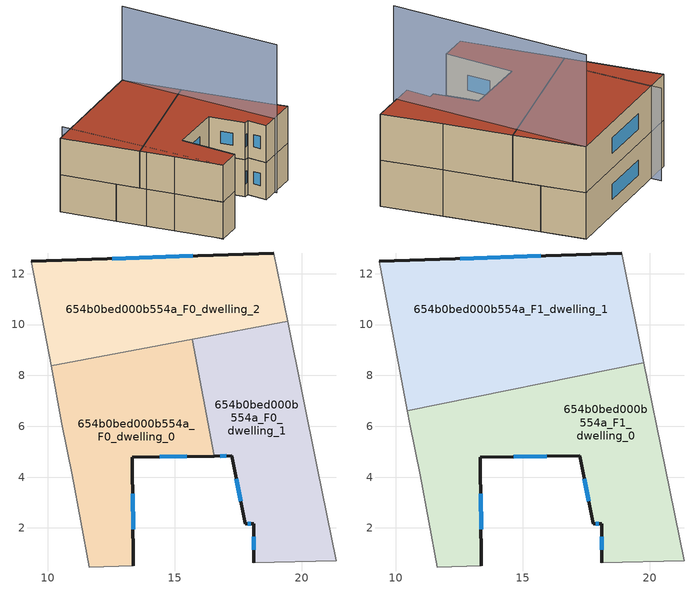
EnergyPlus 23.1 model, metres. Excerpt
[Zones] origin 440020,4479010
654b0bed000b554a_F0_dwelling_0
 floor ground (EU_floor_Construction): 13.38,0.52 13.33,4.78 16.56,4.83 15.69,9.42 10.14,8.37 10.56,6.1 10.96,4.08 11.63,0.46 z0
 wall outside (EU_wall_Construction): 16.56,4.83 13.33,4.78 13.38,0.52 z0:3
 wall adiabatic (EU_wall_Construction): 13.38,0.52 11.63,0.46 10.96,4.08 10.56,6.1 10.14,8.37 z0:3
 wall to 654b0bed000b554a_F0_dwelling_1 (EU_wall_Construction): 15.69,9.42 16.56,4.83 z0:3
 wall to 654b0bed000b554a_F0_dwelling_2 (EU_wall_Construction): 10.14,8.37 15.69,9.42 z0:3
 window (EU_Window_Construction): 15.48,4.81 14.41,4.8 / 13.34,3.35 13.36,1.94 z1:2
654b0bed000b554a_F0_dwelling_1
 floor ground (EU_floor_Construction): 21.35,0.72 20.6,4.38 19.44,10.13 15.69,9.42 16.56,4.83 17.25,4.84 17.77,2.17 18.11,2.17 18.11,0.63 z0
 wall outside (EU_wall_Construction): 18.11,0.63 18.11,2.17 17.77,2.17 17.25,4.84 16.56,4.83 z0:3
 wall adiabatic (EU_wall_Construction): 19.44,10.13 20.6,4.38 21.35,0.72 18.11,0.63 z0:3
 wall to 654b0bed000b554a_F0_dwelling_2 (EU_wall_Construction): 15.69,9.42 19.44,10.13 z0:3
 window (EU_Window_Construction): 18,2.17 17.88,2.17 / 17.59,3.06 17.42,3.94 / 17.02,4.83 16.79,4.83 / 18.11,1.15 18.11,1.65 z1:2
654b0bed000b554a_F0_dwelling_2
 floor ground (EU_floor_Construction): 19.44,10.13 18.9,12.82 9.36,12.48 10.14,8.37 z0
 wall outside (EU_wall_Construction): 9.36,12.48 18.9,12.82 z0:3
 wall adiabatic (EU_wall_Construction): 10.14,8.37 9.36,12.48 / 18.9,12.82 19.44,10.13 z0:3
 window (EU_Window_Construction): 12.55,12.59 15.71,12.7 z1:2
654b0bed000b554a_F1_dwelling_0
 floor to 654b0bed000b554a_F0_dwelling_0 (EU_floor_Construction): 13.38,0.52 13.33,4.78 16.56,4.83 16.01,7.74 10.47,6.62 10.56,6.1 10.96,4.08 11.63,0.46 z3
 floor to 654b0bed000b554a_F0_dwelling_1 (EU_floor_Construction): 21.35,0.72 20.6,4.38 19.77,8.5 16.01,7.74 16.56,4.83 17.25,4.84 17.77,2.17 18.11,2.17 18.11,0.63 z3
 wall outside (EU_wall_Construction): 18.11,0.63 18.11,2.17 17.77,2.17 17.25,4.84 13.33,4.78 13.38,0.52 z3:6
 wall adiabatic (EU_wall_Construction): 13.38,0.52 11.63,0.46 10.96,4.08 10.56,6.1 10.47,6.62 / 19.77,8.5 20.6,4.38 21.35,0.72 18.11,0.63 z3:6
 wall to 654b0bed000b554a_F1_dwelling_1 (EU_wall_Construction): 10.47,6.62 19.77,8.5 z3:6
 window (EU_Window_Construction): 18.11,1.15 18.11,1.65 / 18,2.17 17.88,2.17 / 17.59,3.06 17.42,3.94 / 15.94,4.82 14.64,4.8 / 13.34,3.35 13.36,1.94 z4:5
 roof outside (EU_roof_Construction): 19.77,8.5 20.6,4.38 21.35,0.72 18.11,0.63 18.11,2.17 17.77,2.17 17.25,4.84 13.33,4.78 13.38,0.52 11.63,0.46 10.96,4.08 10.56,6.1 10.47,6.62 z6
654b0bed000b554a_F1_dwelling_1
 floor to 654b0bed000b554a_F0_dwelling_1 (EU_floor_Construction): 19.77,8.5 19.44,10.13 15.69,9.42 16.01,7.74 z3
 floor to 654b0bed000b554a_F0_dwelling_2 (EU_floor_Construction): 19.44,10.13 18.9,12.82 9.36,12.48 10.14,8.37 z3
 floor to 654b0bed000b554a_F0_dwelling_0 (EU_floor_Construction): 16.01,7.74 15.69,9.42 10.14,8.37 10.47,6.62 z3
 wall outside (EU_wall_Construction): 9.36,12.48 18.9,12.82 z3:6
 wall adiabatic (EU_wall_Construction): 10.47,6.62 9.36,12.48 / 18.9,12.82 19.77,8.5 z3:6
 window (EU_Window_Construction): 12.55,12.59 15.71,12.7 z4:5
 roof outside (EU_roof_Construction): 18.9,12.82 19.77,8.5 10.47,6.62 9.36,12.48 z6
shading: 10.87,13.18 11.63,0.46 z0:6; 19.35,0.49 18.9,12.82 z0:12
[Building]
EU S2 Campaign: North Axis=0; Terrain=City; Solar Distribution=FullExterior
[Site:Location]
Madrid: Latitude=40.5; Longitude=-3.5; Time Zone=1; Elevation=609
[SizingPeriod:WeatherFileDays]
AnnualSizingPeriod: Begin Month=1; Begin Day of Month=1; End Month=12; End Day of Month=31; Day of Week for Start Day=Monday; Use Weather File Daylight Saving Period=No; Use Weather File Rain and Snow Indicators=No
[MATERIAL]
EU_InternalMass_Material: Roughness=MediumRough; Thickness=0.1; Conductivity=1; Density=1800; Specific Heat=900; Thermal Absorptance=0.9; Solar Absorptance=0.7; Visible Absorptance=0.7
[MATERIAL:NOMASS] Roughness=MediumRough; Thermal Absorptance=0.9; Solar Absorptance=0.7; Visible Absorptance=0.7
Name | Thermal Resistance
EU_wall_NoMass | 0.459673
EU_roof_NoMass | 0.495815
EU_floor_NoMass | 0.788942
[WINDOWMATERIAL:SIMPLEGLAZINGSYSTEM]
EU_Window_SimpleGlazing: UFactor=4.26103; Solar Heat Gain Coefficient=0.85; Visible Transmittance=0.85
[CONSTRUCTION]
EU_wall_Construction: EU_wall_NoMass
EU_roof_Construction: EU_roof_NoMass
EU_floor_Construction: EU_floor_NoMass
EU_InternalMass_Construction: EU_InternalMass_Material
EU_Window_Construction: EU_Window_SimpleGlazing
[ZONE] Type=1; Multiplier=1; Ceiling Height=autocalculate; Floor Area=autocalculate; Part of Total Floor Area=Yes
Name | Volume
654b0bed000b554a_F0_dwelling_0 | 98.1357
654b0bed000b554a_F1_dwelling_0 | 147.211
654b0bed000b554a_F0_dwelling_1 | 98.1251
654b0bed000b554a_F1_dwelling_1 | 147.164
654b0bed000b554a_F0_dwelling_2 | 98.1042
[INTERNALMASS] Construction=EU_InternalMass_Construction
Name | Zone or ZoneList | Surface Area
654b0bed000b554a_F0_dwelling_0_EU_InternalMass | 654b0bed000b554a_F0_dwelling_0 | 32.7114
654b0bed000b554a_F0_dwelling_1_EU_InternalMass | 654b0bed000b554a_F0_dwelling_1 | 32.7076
654b0bed000b554a_F0_dwelling_2_EU_InternalMass | 654b0bed000b554a_F0_dwelling_2 | 32.7193
654b0bed000b554a_F1_dwelling_0_EU_InternalMass | 654b0bed000b554a_F1_dwelling_0 | 49.0703
654b0bed000b554a_F1_dwelling_1_EU_InternalMass | 654b0bed000b554a_F1_dwelling_1 | 49.0728
[OTHEREQUIPMENT] Fuel Type=Electricity; Design Level Calculation Method=Watts/Area; Power per Zone Floor Area=1; Fraction Latent=0; Fraction Radiant=0; Fraction Lost=0; Carbon Dioxide Generation Rate=0; EndUse Subcategory=EU_Step8_InternalGains
Name | Zone or ZoneList or Space or SpaceList | Schedule
EU_Step8_InternalGain_654b0bed000b554a_F0_dwelling_0_f000 | 654b0bed000b554a_F0_dwelling_0 | EU_Step8_GainSchedule_654b0bed000b554a_F0_dwelling_0_f000
EU_Step8_InternalGain_654b0bed000b554a_F0_dwelling_1_f000 | 654b0bed000b554a_F0_dwelling_1 | EU_Step8_GainSchedule_654b0bed000b554a_F0_dwelling_1_f000
EU_Step8_InternalGain_654b0bed000b554a_F0_dwelling_2_f000 | 654b0bed000b554a_F0_dwelling_2 | EU_Step8_GainSchedule_654b0bed000b554a_F0_dwelling_2_f000
EU_Step8_InternalGain_654b0bed000b554a_F1_dwelling_0_f000 | 654b0bed000b554a_F1_dwelling_0 | EU_Step8_GainSchedule_654b0bed000b554a_F1_dwelling_0_f000
EU_Step8_InternalGain_654b0bed000b554a_F1_dwelling_1_f000 | 654b0bed000b554a_F1_dwelling_1 | EU_Step8_GainSchedule_654b0bed000b554a_F1_dwelling_1_f000
[ZONEVENTILATION:DESIGNFLOWRATE] Schedule=EU_AlwaysOn; Design Flow Rate Calculation Method=AirChanges/Hour; Air Changes per Hour=0.719161; Ventilation Type=Natural; Fan Pressure Rise=0; Fan Total Efficiency=1; Constant Term Coefficient=1; Temperature Term Coefficient=0; Velocity Term Coefficient=0; Velocity Squared Term Coefficient=0; Minimum Indoor Temperature=-100; Maximum Indoor Temperature=100; Delta Temperature=-100; Minimum Outdoor Temperature=-100; Maximum Outdoor Temperature=100; Maximum Wind Speed=40
Name | Zone or ZoneList or Space or SpaceList
EU_ConstantAir_654b0bed000b554a_F0_dwelling_0 | 654b0bed000b554a_F0_dwelling_0
EU_ConstantAir_654b0bed000b554a_F0_dwelling_1 | 654b0bed000b554a_F0_dwelling_1
EU_ConstantAir_654b0bed000b554a_F0_dwelling_2 | 654b0bed000b554a_F0_dwelling_2
EU_ConstantAir_654b0bed000b554a_F1_dwelling_0 | 654b0bed000b554a_F1_dwelling_0
EU_ConstantAir_654b0bed000b554a_F1_dwelling_1 | 654b0bed000b554a_F1_dwelling_1
[HVACTEMPLATE:THERMOSTAT] Constant Heating Setpoint=20; Constant Cooling Setpoint=50
EU_HeatOnly_654b0bed000b554a_F0_dwelling_0; EU_HeatOnly_654b0bed000b554a_F0_dwelling_1; EU_HeatOnly_654b0bed000b554a_F0_dwelling_2; EU_HeatOnly_654b0bed000b554a_F1_dwelling_0; EU_HeatOnly_654b0bed000b554a_F1_dwelling_1
[HVACTEMPLATE:ZONE:IDEALLOADSAIRSYSTEM] System Availability Schedule=EU_AlwaysOn; Maximum Heating Supply Air Temperature=50; Minimum Cooling Supply Air Temperature=13; Maximum Heating Supply Air Humidity Ratio=0.0156; Minimum Cooling Supply Air Humidity Ratio=0.0077; Heating Limit=NoLimit; Cooling Limit=NoLimit; Heating Availability Schedule=EU_AlwaysOn; Cooling Availability Schedule=EU_CoolingOff; Dehumidification Control Type=ConstantSensibleHeatRatio; Cooling Sensible Heat Ratio=0.7; Dehumidification Setpoint=60; Humidification Control Type=None; Humidification Setpoint=30; Outdoor Air Method=None; Outdoor Air Flow Rate per Person=0.00944; Outdoor Air Flow Rate per Zone Floor Area=0; Outdoor Air Flow Rate per Zone=0; Demand Controlled Ventilation Type=None; Outdoor Air Economizer Type=NoEconomizer; Heat Recovery Type=None; Sensible Heat Recovery Effectiveness=0.7; Latent Heat Recovery Effectiveness=0.65
Name | Template Thermostat
654b0bed000b554a_F0_dwelling_0 | EU_HeatOnly_654b0bed000b554a_F0_dwelling_0
654b0bed000b554a_F0_dwelling_1 | EU_HeatOnly_654b0bed000b554a_F0_dwelling_1
654b0bed000b554a_F0_dwelling_2 | EU_HeatOnly_654b0bed000b554a_F0_dwelling_2
654b0bed000b554a_F1_dwelling_0 | EU_HeatOnly_654b0bed000b554a_F1_dwelling_0
654b0bed000b554a_F1_dwelling_1 | EU_HeatOnly_654b0bed000b554a_F1_dwelling_1
[SIZING:ZONE] Zone Cooling Design Supply Air Temperature Input Method=SupplyAirTemperature; Zone Cooling Design Supply Air Temperature=13; Zone Heating Design Supply Air Temperature Input Method=SupplyAirTemperature; Zone Heating Design Supply Air Temperature=50; Zone Cooling Design Supply Air Humidity Ratio=0.008; Zone Heating Design Supply Air Humidity Ratio=0.008; Cooling Design Air Flow Method=DesignDay; Cooling Design Air Flow Rate=0; Cooling Minimum Air Flow per Zone Floor Area=0.000762; Cooling Minimum Air Flow=0; Cooling Minimum Air Flow Fraction=0.2; Heating Design Air Flow Method=DesignDay; Heating Design Air Flow Rate=0; Heating Maximum Air Flow per Zone Floor Area=0.002032; Heating Maximum Air Flow=0.141576; Heating Maximum Air Flow Fraction=0.3; Account for Dedicated Outdoor Air System=No; Dedicated Outdoor Air System Control Strategy=NeutralSupplyAir; Dedicated Outdoor Air Low Setpoint Temperature for Design=autosize; Dedicated Outdoor Air High Setpoint Temperature for Design=autosize; Zone Load Sizing Method=Sensible Load Only No Latent Load; Zone Latent Cooling Design Supply Air Humidity Ratio Input Method=HumidityRatioDifference; Zone Cooling Design Supply Air Humidity Ratio Difference=0.005; Zone Latent Heating Design Supply Air Humidity Ratio Input Method=HumidityRatioDifference; Zone Humidification Design Supply Air Humidity Ratio Difference=0.005
654b0bed000b554a_F0_dwelling_0; 654b0bed000b554a_F0_dwelling_1; 654b0bed000b554a_F0_dwelling_2; 654b0bed000b554a_F1_dwelling_0; 654b0bed000b554a_F1_dwelling_1
[SCHEDULE:CONSTANT]
Name | Hourly Value
EU_AlwaysOn | 1
EU_CoolingOff | 0
[SCHEDULE:FILE] Column Number=1; Rows to Skip at Top=0; Number of Hours of Data=8760; Column Separator=Comma; Interpolate to Timestep=No; Minutes per Item=60; Adjust Schedule for Daylight Savings=Yes
Name | File
EU_Step8_GainSchedule_654b0bed000b554a_F0_dwelling_0_f000 | ../../schedules/654b0bed000b554a/654b0bed000b554a_F0_dwelling_0_f000_gain.csv
EU_Step8_GainSchedule_654b0bed000b554a_F0_dwelling_1_f000 | ../../schedules/654b0bed000b554a/654b0bed000b554a_F0_dwelling_1_f000_gain.csv
EU_Step8_GainSchedule_654b0bed000b554a_F0_dwelling_2_f000 | ../../schedules/654b0bed000b554a/654b0bed000b554a_F0_dwelling_2_f000_gain.csv
EU_Step8_GainSchedule_654b0bed000b554a_F1_dwelling_0_f000 | ../../schedules/654b0bed000b554a/654b0bed000b554a_F1_dwelling_0_f000_gain.csv
EU_Step8_GainSchedule_654b0bed000b554a_F1_dwelling_1_f000 | ../../schedules/654b0bed000b554a/654b0bed000b554a_F1_dwelling_1_f000_gain.csv
